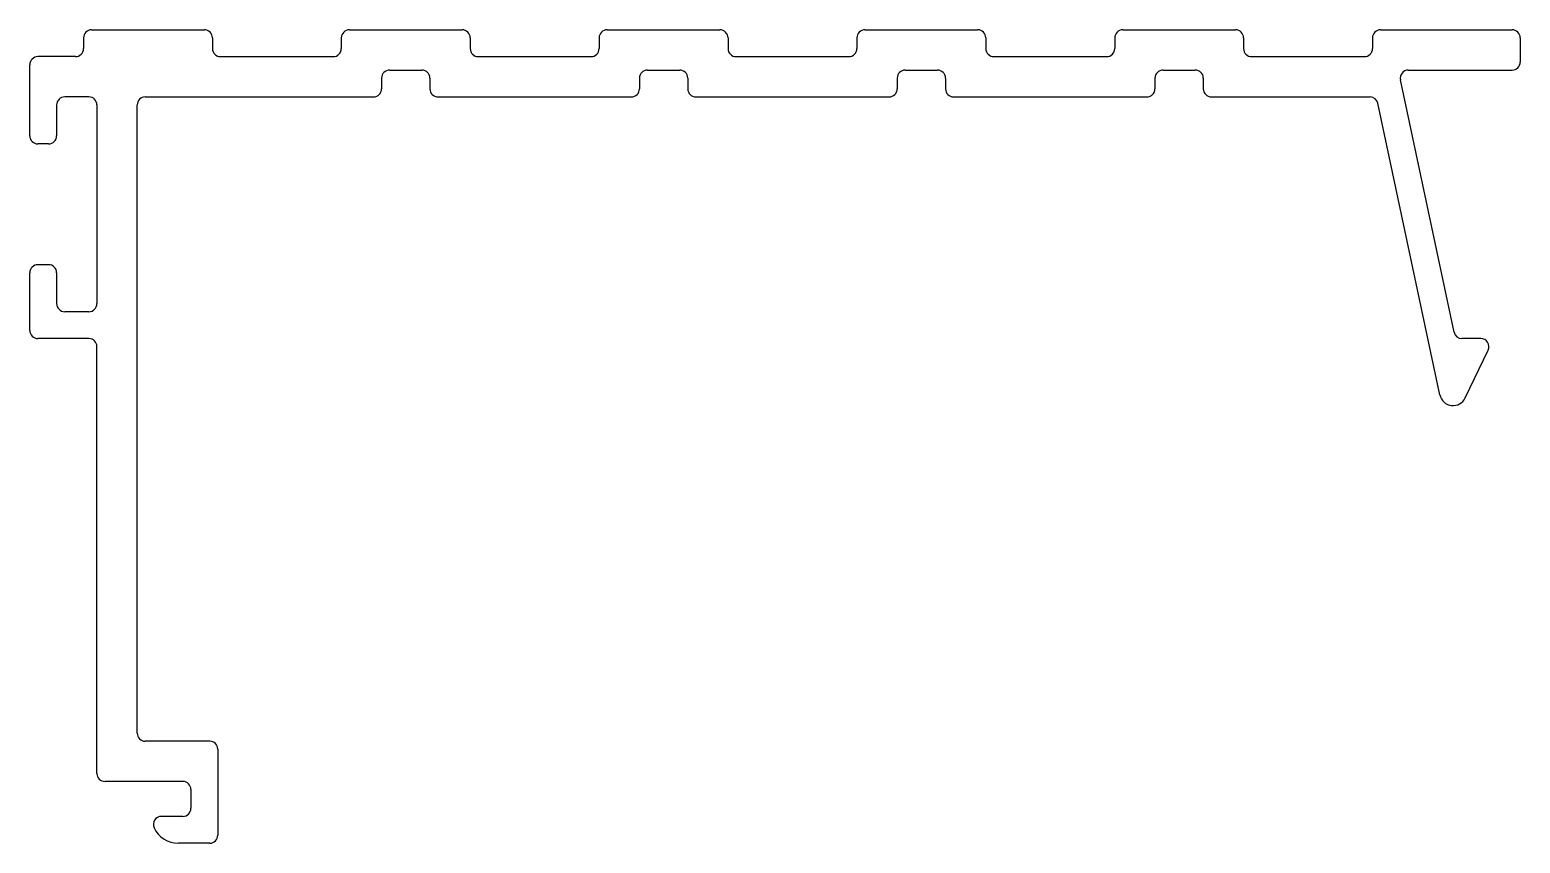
# Model space of a CAD drawing. Extents: x 897.2 to 952.7, y 430 to 460.3.
import ezdxf

# ---------------------------------------------------------------- set-up
doc = ezdxf.new("R2010")
doc.units = 0
doc.layers.get('0').update_dxf_attribs({"linetype": 'CONTINUOUS'})

msp = doc.modelspace()

# ---------------------------------------------------------------- linework, layer by layer
for p, q in [((899.525, 460.342), (903.725, 460.342)), ((909.125, 460.342), (913.325, 460.342)), ((918.725, 460.342), (922.925, 460.342)), ((928.325, 460.342), (932.525, 460.342)), ((937.925, 460.342), (942.125, 460.342)), ((947.525, 460.342), (952.425, 460.342)), ((899.225, 460.042), (899.225, 459.642)), ((904.025, 460.042), (904.025, 459.642)), ((908.825, 460.042), (908.825, 459.642)), ((913.625, 460.042), (913.625, 459.642)), ((918.425, 460.042), (918.425, 459.642)), ((923.225, 460.042), (923.225, 459.642)), ((928.025, 460.042), (928.025, 459.642)), ((932.825, 460.042), (932.825, 459.642)), ((937.625, 460.042), (937.625, 459.642)), ((942.425, 460.042), (942.425, 459.642)), ((947.225, 460.042), (947.225, 459.642)), ((952.725, 460.042), (952.725, 459.142)), ((897.225, 456.392), (897.225, 459.042)), ((898.925, 459.342), (897.525, 459.342)), ((904.325, 459.342), (908.525, 459.342)), ((913.925, 459.342), (918.125, 459.342)), ((923.525, 459.342), (927.725, 459.342)), ((933.125, 459.342), (937.325, 459.342)), ((942.725, 459.342), (946.925, 459.342)), ((910.325, 458.542), (910.325, 458.142)), ((910.625, 458.842), (911.825, 458.842)), ((912.125, 458.542), (912.125, 458.142)), ((919.925, 458.542), (919.925, 458.142)), ((920.225, 458.842), (921.425, 458.842)), ((921.725, 458.542), (921.725, 458.142)), ((929.525, 458.542), (929.525, 458.142)), ((929.825, 458.842), (931.025, 458.842)), ((931.325, 458.542), (931.325, 458.142)), ((939.125, 458.542), (939.125, 458.142)), ((939.425, 458.842), (940.625, 458.842)), ((940.925, 458.542), (940.925, 458.142)), ((950.262, 449.08), (948.263, 458.48)), ((948.557, 458.842), (952.425, 458.842)), ((898.225, 457.542), (898.225, 456.392)), ((899.425, 457.842), (898.525, 457.842)), ((899.725, 457.542), (899.725, 450.142)), ((901.225, 434.142), (901.225, 457.542)), ((901.525, 457.842), (910.025, 457.842)), ((912.425, 457.842), (919.625, 457.842)), ((922.025, 457.842), (929.225, 457.842)), ((931.625, 457.842), (938.825, 457.842)), ((941.225, 457.842), (947.134, 457.842)), ((949.737, 446.74), (947.427, 457.604)), ((897.925, 456.092), (897.525, 456.092)), ((897.225, 449.142), (897.225, 451.292)), ((897.925, 451.592), (897.525, 451.592)), ((898.225, 451.292), (898.225, 450.142)), ((899.425, 449.842), (898.525, 449.842)), ((899.425, 448.842), (897.525, 448.842)), ((899.725, 432.642), (899.725, 448.542)), ((951.259, 448.842), (950.556, 448.842)), ((950.677, 446.629), (951.53, 448.413)), ((903.925, 433.842), (901.525, 433.842)), ((904.225, 433.542), (904.225, 430.342)), ((902.925, 432.342), (900.025, 432.342)), ((903.225, 432.042), (903.225, 431.342)), ((902.925, 431.042), (902.125, 431.042)), ((903.925, 430.042), (902.757, 430.042))]:
    msp.add_line(p, q)
for centre, radius, start, end in [((899.525, 460.042), 0.3, 90, 180), ((903.725, 460.042), 0.3, 0, 90), ((909.125, 460.042), 0.3, 90, 180), ((913.325, 460.042), 0.3, 0, 90), ((918.725, 460.042), 0.3, 90, 180), ((922.925, 460.042), 0.3, 0, 90), ((928.325, 460.042), 0.3, 90, 180), ((932.525, 460.042), 0.3, 0, 90), ((937.925, 460.042), 0.3, 90, 180), ((942.125, 460.042), 0.3, 0, 90), ((947.525, 460.042), 0.3, 90, 180), ((952.425, 460.042), 0.3, 0, 90), ((898.925, 459.642), 0.3, 270, 0), ((904.325, 459.642), 0.3, 180, 270), ((908.525, 459.642), 0.3, 270, 0), ((913.925, 459.642), 0.3, 180, 270), ((918.125, 459.642), 0.3, 270, 0), ((923.525, 459.642), 0.3, 180, 270), ((927.725, 459.642), 0.3, 270, 0), ((933.125, 459.642), 0.3, 180, 270), ((937.325, 459.642), 0.3, 270, 0), ((942.725, 459.642), 0.3, 180, 270), ((946.925, 459.642), 0.3, 270, 0), ((897.525, 459.042), 0.3, 90, 180), ((952.425, 459.142), 0.3, 270, 0), ((910.625, 458.542), 0.3, 90, 180), ((911.825, 458.542), 0.3, 0, 90), ((920.225, 458.542), 0.3, 90, 180), ((921.425, 458.542), 0.3, 0, 90), ((929.825, 458.542), 0.3, 90, 180), ((931.025, 458.542), 0.3, 0, 90), ((939.425, 458.542), 0.3, 90, 180), ((940.625, 458.542), 0.3, 0, 90), ((948.557, 458.542), 0.3, 90, 192.0039), ((910.025, 458.142), 0.3, 270, 0), ((912.425, 458.142), 0.3, 180, 270), ((919.625, 458.142), 0.3, 270, 0), ((922.025, 458.142), 0.3, 180, 270), ((929.225, 458.142), 0.3, 270, 0), ((931.625, 458.142), 0.3, 180, 270), ((938.825, 458.142), 0.3, 270, 0), ((941.225, 458.142), 0.3, 180, 270), ((898.525, 457.542), 0.3, 90, 180), ((899.425, 457.542), 0.3, 0, 90), ((901.525, 457.542), 0.3, 90, 180), ((947.134, 457.542), 0.3, 12.0039, 90), ((897.525, 456.392), 0.3, 180, 270), ((897.925, 456.392), 0.3, 270, 0), ((897.525, 451.292), 0.3, 90, 180), ((897.925, 451.292), 0.3, 0, 90), ((898.525, 450.142), 0.3, 180, 270), ((899.425, 450.142), 0.3, 270, 0), ((897.525, 449.142), 0.3, 180, 270), ((950.556, 449.142), 0.3, 192.0039, 270), ((899.425, 448.542), 0.3, 0, 90), ((951.259, 448.542), 0.3, 334.4662, 90), ((950.226, 446.844), 0.5, 192.0039, 334.4662), ((901.525, 434.142), 0.3, 180, 270), ((903.925, 433.542), 0.3, 0, 90), ((900.025, 432.642), 0.3, 180, 270), ((902.925, 432.042), 0.3, 0, 90), ((902.925, 431.342), 0.3, 270, 0), ((902.125, 430.742), 0.3, 90, 205.3769), ((902.757, 431.042), 1, 205.3769, 270), ((903.925, 430.342), 0.3, 270, 0)]:
    msp.add_arc(centre, radius, start, end)

doc.saveas('drawing.dxf')
